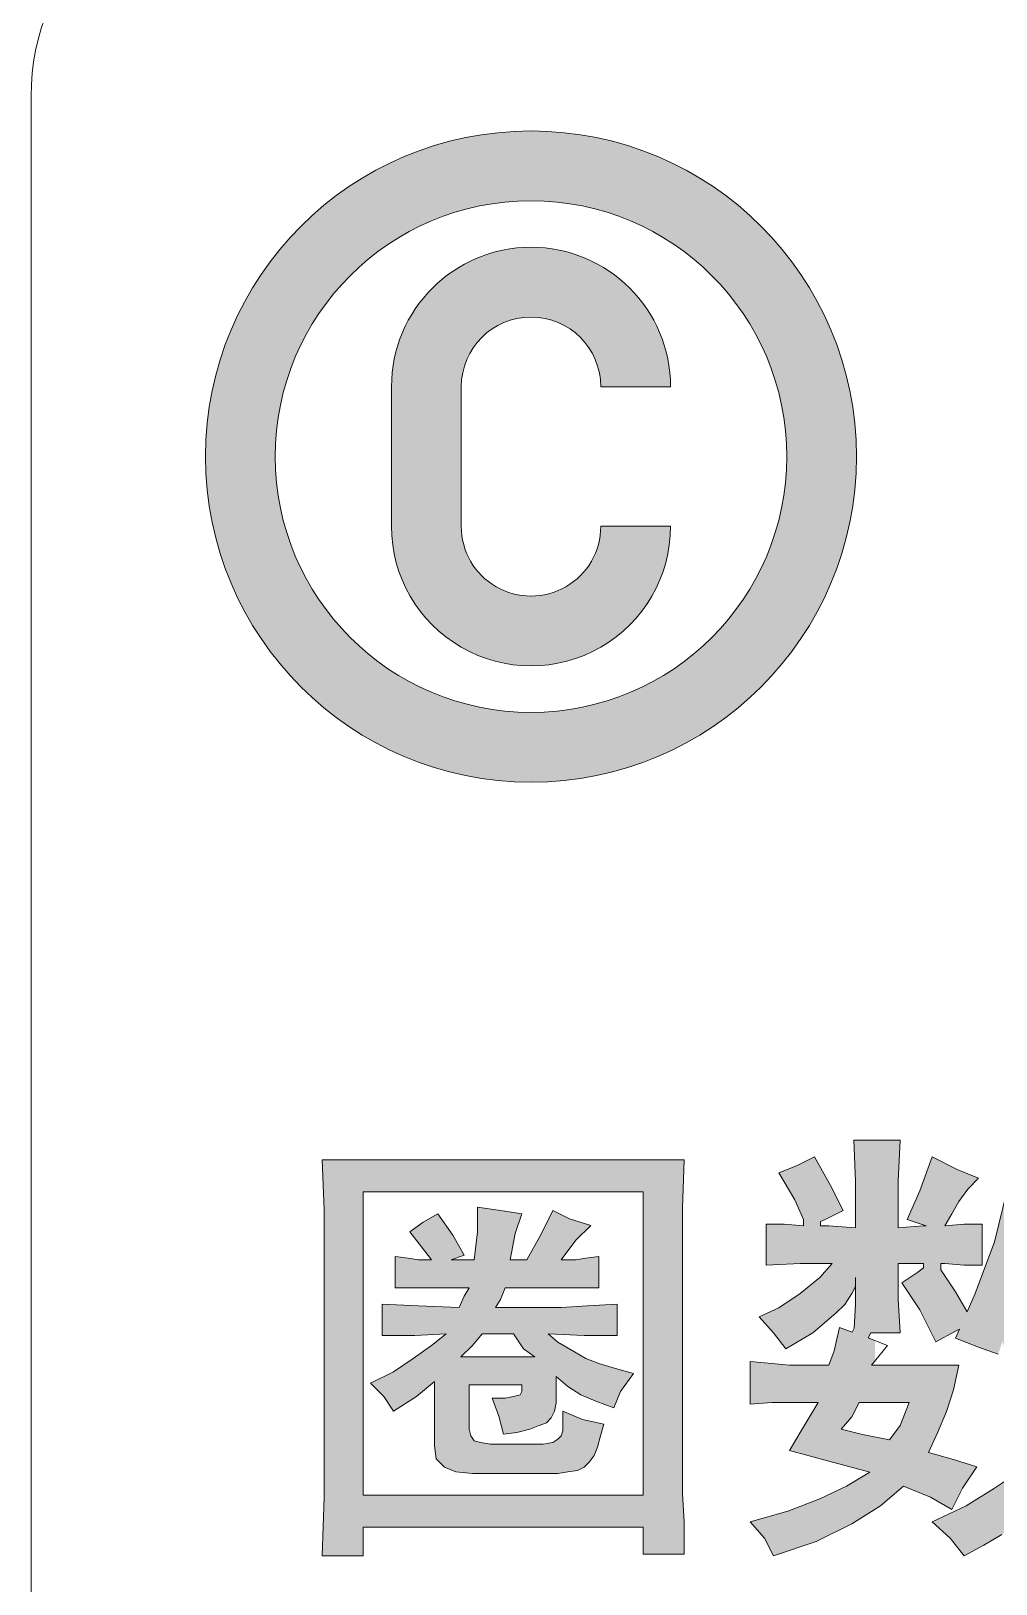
# Model space of a CAD drawing. Header units: millimetres. Extents: x -13 to 383, y -156 to 81.
# Drawn here: x 59.4 to 63.55, y 40.15 to 46.83 of the extents above; entities that cross this region are included whole.
import ezdxf

# ---------------------------------------------------------------- set-up
doc = ezdxf.new("R2010")
doc.units = ezdxf.units.MM
doc.header["$LTSCALE"] = 0.5
doc.layers.get('0').update_dxf_attribs({"lineweight": 18})
doc.layers.add('粗实线层', color=7, linetype='Continuous', lineweight=35)

# ---------------------------------------------------------------- blocks, each defined once
blk = doc.blocks.new('*X6')
at = {"color": 0, "linetype": 'Continuous', "ltscale": 0.5}
blk.add_line((-5.74999999942338, -24.79999999985188), (-5.74999999942338, -1.000000000750532), dxfattribs=at)
blk.add_arc((-4.749999998675776, -1.000000000750532), 1.000000000747605, 90.00000009294115, 180.0000002788253, dxfattribs=at)
blk = doc.blocks.new('*X29')
at = {"linetype": 'Continuous', "ltscale": 0.5}
h = blk.add_hatch(color=8, dxfattribs=at)
edge = h.paths.add_edge_path(flags=0)
edge.add_arc((-11.60000037900737, -3.649402068906168), 1.100000000010075, 359.9999999999999, 402.9051479602669)
edge.add_arc((-11.6000003789663, -3.649402068801814), 1.099999999908946, 42.90514795774207, 90.00000000161634)
edge.add_line((-11.60000037899733, -2.549402068892868), (-11.60000037899732, -2.249402068895279))
edge.add_arc((-11.60000037900461, -3.649402068902543), 1.400000000007264, -4.5986325858393684e-11, 89.99999999970191, ccw=False)
edge.add_line((-10.20000037899734, -3.649402068903667), (-10.50000037899804, -3.649402068893437))
edge = h.paths.add_edge_path(flags=0)
edge.add_arc((-11.60000037898635, -3.649402068941496), 1.099999999953287, 269.9999999994265, 324.4079649619424)
edge.add_arc((-11.60000037897311, -3.649402068890676), 1.099999999972093, 324.4079649593883, 359.9999999998563)
edge.add_line((-10.50000037900102, -3.649402068893435), (-10.20000037899734, -3.649402068893437))
edge.add_arc((-11.60000037899633, -3.649402068896284), 1.399999999998981, -89.99999999996112, 1.1647216524579562e-10, ccw=False)
edge.add_line((-11.60000037899537, -5.049402068895265), (-11.60000037899732, -4.749402068894796))
edge = h.paths.add_edge_path(flags=0)
edge.add_arc((-11.60000037894894, -3.64940206890958), 1.400000000050325, 152.2807203900449, 180.0000000000001, ccw=False)
edge.add_arc((-11.60000037899991, -3.649402068896449), 1.399999999999096, 89.99999999989711, 152.2807203895503, ccw=False)
edge.add_line((-11.60000037899739, -2.249402068897353), (-11.60000037899732, -2.549402068893414))
edge.add_arc((-11.60000037899, -3.649402068896051), 1.100000000002637, 90.00000000038139, 179.9999999998635)
edge.add_line((-12.70000037899264, -3.649402068893431), (-13.00000037899781, -3.649402068893437))
edge = h.paths.add_edge_path(flags=0)
edge.add_arc((-11.60000037899965, -3.649402068895198), 1.399999999997203, 199.4673019416957, 270.0000000000959, ccw=False)
edge.add_arc((-11.60000037905217, -3.649402068901855), 1.39999999994547, 179.9999999996216, 199.4673019421552, ccw=False)
edge.add_line((-13.00000037899764, -3.649402068892609), (-12.70000037899729, -3.649402068893437))
edge.add_arc((-11.60000037900713, -3.649402068907968), 1.099999999990153, 179.9999999992431, 270.0000000010324)
edge.add_line((-11.60000037898731, -4.749402068898121), (-11.60000037899732, -5.049402068890174))
edge = h.paths.add_edge_path(flags=0)
edge.add_line((-11.60000037899732, -3.049402068896512), (-11.60000037899732, -3.009058300273921))
edge.add_line((-11.60000037899732, -3.009058300273921), (-11.60000037899732, -2.749402068900395))
edge.add_arc((-11.60000037897588, -3.349402068878921), 0.5999999999785262, -2.859223968698643e-10, 90.00000000204727, ccw=False)
edge.add_line((-11.00000037899736, -3.349402068881915), (-11.30000037899737, -3.349402068885411))
edge.add_arc((-11.60000037904564, -3.349402068915651), 0.3000000000482714, 5.775378411859426e-09, 89.99999998500067)
edge = h.paths.add_edge_path(flags=0)
edge.add_arc((-11.60000037900062, -3.349402068898171), 0.5999999999842858, 145.4420408847405, 179.9995411834409, ccw=False)
edge.add_arc((-11.60000037893886, -3.349402068984592), 0.6000000000841763, 90.00000000558168, 145.4420408812898, ccw=False)
edge.add_line((-11.60000037899731, -2.749402068900417), (-11.60000037899732, -3.049402068896512))
edge.add_arc((-11.60000037899947, -3.349402068873679), 0.299999999977167, 89.99999999958983, 179.9995411872926)
edge.add_line((-11.90000037896702, -3.349399666535961), (-11.90000037899733, -3.649402068893437))
edge.add_line((-11.90000037899733, -3.649402068893437), (-12.20000037899734, -3.649402068893437))
edge.add_line((-12.20000037899734, -3.649402068893437), (-12.20000037899734, -3.349397264186592))
edge = h.paths.add_edge_path(flags=0)
edge.add_arc((-11.60000037897254, -3.949402068861305), 0.6000000000306573, 201.5961435173338, 269.99999999762974, ccw=False)
edge.add_arc((-11.60000037901772, -3.949402068902451), 0.5999999999735046, 179.9997404137349, 201.5961435152684, ccw=False)
edge.add_line((-12.20000037898507, -3.94939935052144), (-12.20000037899734, -3.649402068893437))
edge.add_line((-12.20000037899734, -3.649402068893437), (-11.90000037899733, -3.649402068893437))
edge.add_line((-11.90000037899733, -3.649402068893437), (-11.90000037899733, -3.949399350537618))
edge.add_arc((-11.6000003789684, -3.949402068861574), 0.3000000000412442, 179.9994808383666, 269.9999999949332)
edge.add_line((-11.60000037899493, -4.249402068902818), (-11.60000037899732, -4.549402068890572))
edge = h.paths.add_edge_path(flags=0)
edge.add_arc((-11.60000037905678, -3.949402068811543), 0.3000000000588723, 270.000000011334, 328.7293883228813)
edge.add_arc((-11.60000037880084, -3.949402068961372), 0.2999999997623365, 328.729388321966, 360.0000000115373)
edge.add_line((-11.3000003790385, -3.949402068900963), (-11.00000037899758, -3.949402068912605))
edge.add_arc((-11.60000037898103, -3.949402068909027), 0.5999999999834476, 269.99999999769807, 359.99999999965837, ccw=False)
edge.add_line((-11.60000037900514, -4.549402068892475), (-11.60000037899732, -4.249402068870438))
at = {"layer": '粗实线层', "linetype": 'Continuous'}
h = blk.add_hatch(color=8, dxfattribs=at)
h.paths.add_polyline_path([(-10.31961135098373, -7.555810003379179), (-10.313839834855, -7.540419293701831), (-10.29660163825014, -7.494450769421888), (-10.27359192551552, -7.39474201424116), (-10.21907238327765, -7.414213279326418), (-10.21094948466913, -7.397220416743124), (-10.20456278731371, -7.295033259060403), (-10.20456278731371, -7.218334216613641), (-10.21990259580275, -7.249013833592301), (-10.25058221278192, -7.295033259060403), (-10.28893173400564, -7.333382780283728), (-10.3886404891856, -7.417751726975126), (-10.50368905285563, -7.486780865177224), (-10.5573783825684, -7.417751726975126), (-10.61873761652572, -7.348722588773029), (-10.53436866983481, -7.310373067549733), (-10.44232981889837, -7.249013833592301), (-10.35796087220746, -7.179984695390203), (-10.30427154249469, -7.118625461432913), (-10.44232981889837, -7.118625461432913), (-10.58805799954757, -7.126295365677578), (-10.58805799954757, -6.949887568050059), (-10.51135895710127, -6.949887568050059), (-10.42838674370245, -6.957557472294724), (-10.42838674370245, -6.929515456292506), (-10.46533953163299, -6.845051941023456), (-10.53436866983481, -6.730003377353398), (-10.4576696273885, -6.699323760374739), (-10.38097058494105, -6.660974239151301), (-10.31194144673924, -6.783692707066166), (-10.25825211702647, -6.891071366491559), (-10.33495115947284, -6.929420887714883), (-10.35484588736233, -6.939368251659488), (-10.35484588736233, -6.957557472294724), (-10.31961135098373, -6.957557472294724), (-10.20456278731371, -6.965227376539389), (-10.20456278731371, -6.765809866178046), (-10.2122326915582, -6.589402068550527), (-10.12051929822746, -6.589402068550527), (-10.12051929822746, -7.417751726975126), (-10.1392527696708, -7.417751726975126), (-10.14963368660023, -7.439468296807036), (-10.12051929822746, -7.450666138488913), (-10.12051929822746, -7.537042064773914), (-10.13553364911184, -7.555810003379179), (-10.12051929822746, -7.555810003379179), (-10.12051929822746, -7.71687799251734), (-10.1892229788246, -7.716877992517368), (-10.21990259580275, -7.778237226474801), (-10.26592202127097, -7.831926556187426), (-10.17388317033556, -7.854936268921421), (-10.12051929822746, -7.865609043343085), (-10.12051929822746, -8.17631692017045), (-10.21990259580275, -8.238431481155061), (-10.3733006806965, -8.315130523601823), (-10.5573783825684, -8.376489757559256), (-10.59572790379212, -8.299790715112493), (-10.65708713774944, -8.230761576910425), (-10.49601914861114, -8.184742151442435), (-10.35796087220746, -8.131052821729668), (-10.24291230853737, -8.077363492017042), (-10.14320355335639, -8.01600425805961), (-10.31961135098373, -7.969984832591479), (-10.48834924436659, -7.923965407123518), (-10.43465991465382, -7.831926556187426), (-10.36563077645201, -7.716877992517368), (-10.42699001040927, -7.716877992517368), (-10.48834924436659, -7.716877992517368), (-10.56504828681295, -7.716877992517368), (-10.65708713774944, -7.724547896762033), (-10.65708713774944, -7.540470194889878), (-10.48834924436659, -7.555810003379179)], flags=0)
h.paths.add_polyline_path([(-10.12051929822746, -7.716877992517368), (-10.12051929822746, -7.613832847955166), (-10.12051929822746, -7.55581000337915), (-9.867087000547997, -7.555810003379179), (-9.759708341122462, -7.555810003379179), (-9.782718053857138, -7.6631886628046), (-9.81339767083523, -7.755227513740692), (-9.851747192058951, -7.847266364676756), (-9.890096713282674, -7.931635311368183), (-9.782718053857138, -7.962314928346956), (-9.683009298676097, -7.992994545325615), (-9.744368532633416, -8.085033396261707), (-9.790387958101633, -8.17707224719777), (-9.882426809037042, -8.123382917485003), (-9.997475372707129, -8.077363492017042), (-10.09718412788817, -8.161732438708441), (-10.12051929822746, -8.17631692017045), (-10.12051929822746, -7.865609043343113), (-10.05883460666547, -7.877945981655529), (-10.01281518119725, -7.816586747698125), (-9.974465659973532, -7.716877992517368)], flags=0)
h = blk.add_hatch(color=8, dxfattribs=at)
h.paths.add_polyline_path([(-9.267086730033157, -7.080275940209475), (-9.267086730033157, -7.037995281781093), (-9.267086730033157, -6.926877855316093), (-9.077086863346608, -6.926877855316093), (-8.992717916655693, -6.919207951071428), (-8.877669352985606, -6.911538046826763), (-8.877669352985606, -7.087945844454254), (-8.931358682698374, -7.087945844454254), (-8.969708203921073, -7.087945844454254), (-9.000387820900244, -7.080275940209475), (-9.01572762938929, -7.080275940209475), (-9.02339753363384, -7.156974982656209), (-9.031067437879415, -7.249013833592301), (-9.038737342123966, -7.364062397262359), (-9.054077150613011, -7.486780865177224), (-9.077086863346608, -7.609499333091975), (-9.100096576081228, -7.724547896762033), (-9.146116001549501, -7.831926556187426), (-9.192135427016638, -7.931635311368183), (-9.115436384570273, -8.023674162304275), (-9.031067437879415, -8.092703300506344), (-8.939028586942925, -8.154062534463662), (-8.846989736006435, -8.200081959931765), (-8.939028586942925, -8.284450906623192), (-9.000387820900244, -8.361149949069926), (-9.069416959102057, -8.315130523601823), (-9.130776193059376, -8.276781002378527), (-9.176795618527592, -8.238431481155061), (-9.215145139751314, -8.200081959931765), (-9.268834469464082, -8.131052821729668), (-9.267086730033157, -7.649401670554397), (-9.253494660973956, -7.60182942884731), (-9.222815043995865, -7.410081822730461), (-9.199805331261189, -7.233674025102971), (-9.199805331261189, -7.080275940209475)], flags=0)
h.paths.add_polyline_path([(-9.606310256229733, -7.026586610496821), (-9.59909628481995, -6.996700157513658), (-9.552620926516965, -6.804159387401342), (-9.5142714052933, -6.589402068550527), (-9.399222841623214, -6.627751589773851), (-9.284174277953127, -6.650761302507846), (-9.32252379917685, -6.719790440709943), (-9.345533511910446, -6.781149674667375), (-9.368543224645066, -6.842508908624666), (-9.391552937378663, -6.926877855316093), (-9.267086730033157, -6.926877855316093), (-9.267086730033157, -7.080275940209475), (-9.429902458601305, -7.080275940209475), (-9.452912171335981, -7.141635174166879), (-9.468251979825027, -7.18765459963501), (-9.468251979825027, -7.218334216613641), (-9.460582075580533, -7.279693450571074), (-9.437572362846936, -7.356392493017694), (-9.406892745867708, -7.448431343953786), (-9.376213128889617, -7.548140099134542), (-9.345533511910446, -7.640178950070606), (-9.32252379917685, -7.709208088272703), (-9.299514086442173, -7.762897417985329), (-9.267086730033157, -7.649401670554369), (-9.267086730033157, -8.133299915283658), (-9.314853894931275, -8.069693587772235), (-9.383883033134168, -8.146392630218998), (-9.460582075580533, -8.215421768421095), (-9.5142714052933, -8.246101385399726), (-9.575630639250562, -8.284450906623192), (-9.652329681696926, -8.330470332091153), (-9.736698628388865, -8.376489757559256), (-9.798057862346184, -8.299790715112493), (-9.874756904792548, -8.230761576910425), (-9.72902872414437, -8.161732438708441), (-9.606310256229733, -8.085033396261707), (-9.491261692559704, -8.008334353814945), (-9.406892745867708, -7.923965407123518), (-9.475921884069578, -7.762897417985329), (-9.53728111802684, -7.60182942884731), (-9.552620926516965, -7.532800290645213), (-9.572343537431664, -7.453909846985795), (-9.590970447739608, -7.509790577911218), (-9.675339394431603, -7.479110960932559), (-9.775048149612587, -7.440761439709121), (-9.757741699009102, -7.401428597428719), (-9.775048149612587, -7.410081822730461), (-9.859417096303503, -7.456101248198451), (-9.928446234505316, -7.318042971794398), (-10.0051452769527, -7.202994408124312), (-9.93611613874981, -7.156974982656209), (-9.911462875106224, -7.137800222044632), (-9.911462875106224, -7.118625461432913), (-10.02048508544181, -7.118625461432913), (-10.02048508544181, -7.272023546326409), (-10.01281518119725, -7.417751726975126), (-10.12051929822746, -7.417751726975126), (-10.12051929822746, -6.996700157513658), (-10.12051929822746, -6.589402068550527), (-10.01281518119725, -6.589402068550527), (-10.02048508544181, -6.765809866178046), (-10.02048508544181, -6.965227376539389), (-9.91310642601627, -6.957557472294724), (-9.900289246401371, -6.957557472294724), (-9.91310642601627, -6.952430600448878), (-9.982135564218083, -6.929420887714883), (-9.928446234505316, -6.806702419800132), (-9.874756904792548, -6.660974239151301), (-9.767378245367013, -6.714663568864069), (-9.675339394431603, -6.753013090087364), (-9.72135881989982, -6.799032515555496), (-9.759708341122462, -6.852721845268121), (-9.790387958101633, -6.906411174980889), (-9.821075736489604, -6.957557472294724), (-9.736698628388865, -6.949887568050059), (-9.6599995859425, -6.949887568050059), (-9.6599995859425, -6.996700157513629), (-9.6599995859425, -7.126295365677578), (-9.736698628388865, -7.126295365677578), (-9.82106757507978, -7.118625461432913), (-9.837922018766108, -7.118625461432913), (-9.837922018766108, -7.147033125615877), (-9.775048149612587, -7.241343929347636), (-9.724851522289725, -7.326678195795182), (-9.690679202920649, -7.249013833592301)], flags=0)
h = blk.add_hatch(color=8, dxfattribs=at)
h.paths.add_polyline_path([(-12.49019425222599, -6.888528334092769), (-12.49493412370725, -6.755811932620134), (-12.49786415647054, -6.673771015241812), (-11.79526600463004, -6.673771015241812), (-11.79526600463004, -6.811829291646006), (-12.32145635884314, -6.811829291646006), (-12.32145635884314, -8.115713013240338), (-11.79526600463004, -8.115713013240338), (-11.79526600463004, -8.253771289644362), (-12.32145635884314, -8.25377128964439), (-12.32145635884314, -8.376489757559256), (-12.49786415647054, -8.376489757559256), (-12.49019425222599, -8.123382917485003), (-12.49019425222599, -7.877945981655529), (-12.49019425222599, -7.095615748698918)], flags=0)
h.paths.add_polyline_path([(-11.79526600463004, -6.811829291646006), (-11.79526600463004, -6.732870196915968), (-11.79526600463004, -6.673771015241812), (-10.94087359480233, -6.673771015241812), (-10.94854349904688, -6.880858429848104), (-10.94854349904688, -7.095615748698918), (-10.94854349904688, -7.885615885900194), (-10.94854349904688, -7.992994545325615), (-10.94854349904688, -8.108043108995673), (-10.94087359480233, -8.230761576910425), (-10.94087359480233, -8.368819853314477), (-11.11728139242967, -8.368819853314477), (-11.11728139242967, -8.25377128964439), (-11.79526600463004, -8.25377128964439), (-11.79526600463004, -8.115713013240338), (-11.11728139242967, -8.115713013240338), (-11.11728139242967, -6.811829291646006)], flags=0)
h = blk.add_hatch(color=8, dxfattribs=at)
h.paths.add_polyline_path([(-11.61867837271222, -7.103960604517141), (-11.55506111894556, -6.990863264486876), (-11.50558103268185, -6.891903091960415), (-11.43489519516322, -6.927246010719841), (-11.34300360638872, -6.95552034572745), (-11.40662086015641, -7.019137599494485), (-11.47023811392307, -7.103960604517141), (-11.44196377891518, -7.103960604517141), (-11.40662086015641, -7.103960604517141), (-11.36420935764465, -7.096892020765182), (-11.30766068762892, -7.089823437013337), (-11.30766068762892, -7.224126528299223), (-11.41368944390734, -7.224126528299223), (-11.49144386517895, -7.224126528299223), (-11.71056996148673, -7.224126528299223), (-11.7317757127426, -7.273606614562453), (-11.75298146399848, -7.308949533321879), (-11.47023811392307, -7.308949533321879), (-11.35714077389264, -7.301880949570062), (-11.22990626635834, -7.294812365818103), (-11.22990626635834, -7.429115457104103), (-11.37127794139661, -7.429115457104103), (-11.52678678393772, -7.422046873352144), (-11.48437528142699, -7.45738979211157), (-11.41368944390734, -7.499801294622984), (-11.36420935764465, -7.52807562963045), (-11.30766068762892, -7.549281380886214), (-11.2369748501103, -7.570487132141835), (-11.15922042883972, -7.591692883397457), (-11.21576909885442, -7.669447304668296), (-11.24404343386226, -7.740133142187148), (-11.32179785513284, -7.711858807179681), (-11.38541510890053, -7.6835844721721), (-11.44196377891518, -7.648241553412674), (-11.49144386517895, -7.605830050901261), (-11.49144386517895, -7.676515888420141), (-11.49144386517895, -7.718927390931526), (-11.49851244893091, -7.754270309690952), (-11.51264961643381, -7.782544644698561), (-11.53385536768968, -7.803750395954182), (-11.56919828644953, -7.817887563457987), (-11.60454120520933, -7.832024730961791), (-11.66108987522398, -7.846161898465596), (-11.71763854523869, -7.853230482217413), (-11.73884429649456, -7.775476060946716), (-11.76711863150246, -7.697721639675905), (-11.71056996148673, -7.697721639675905), (-11.67522704272795, -7.690653055923917), (-11.64695270772006, -7.6835844721721), (-11.6398841239681, -7.669447304668296), (-11.6398841239681, -7.641172969660829), (-11.79526600463004, -7.641172969660829), (-11.79526600463004, -7.521007045878605), (-11.58333545395345, -7.521007045878605), (-11.63281554021614, -7.485664127119179), (-11.67522704272795, -7.422046873352144), (-11.79526600463004, -7.422046873352144), (-11.79526600463004, -6.994405983943238), (-11.79526600463004, -6.882833050262207), (-11.7317757127426, -6.891903091960415), (-11.6398841239681, -6.906040259464078), (-11.668158458976, -6.990863264486876), (-11.68936421023187, -7.103960604517141)], flags=0)
h.paths.add_polyline_path([(-12.0710677328338, -7.047411934501952), (-12.09088229661086, -7.021936066788186), (-12.12054781909649, -6.983794680734917), (-12.06399914908178, -6.941383178223646), (-12.00038189531517, -6.906040259464078), (-11.93676464154748, -6.997931848238721), (-11.88728455528479, -7.082754853261378), (-11.94383322529944, -7.103960604517141), (-11.84487305277298, -7.103960604517141), (-11.83073588526906, -6.983794680734917), (-11.83073588526906, -6.877765924456611), (-11.79526600463004, -6.882833050262207), (-11.79526600463004, -7.422046873352116), (-11.80953013401319, -7.422046873352144), (-11.85194163652494, -7.471526959615375), (-11.90142172278763, -7.521007045878605), (-11.79526600463004, -7.521007045878605), (-11.79526600463004, -7.641172969660801), (-11.86607880402892, -7.641172969660829), (-11.86607880402892, -7.832024730961791), (-11.8590102202769, -7.860299065969372), (-11.84487305277298, -7.881504817225021), (-11.81659871776515, -7.888573400976838), (-11.79526600463004, -7.892128853166128), (-11.79526600463004, -8.022876492262867), (-11.85194163652494, -8.022876492262867), (-11.92262747404357, -8.015807908510908), (-11.97210756030734, -7.994602157255258), (-12.00745047906611, -7.959259238495832), (-12.01451906281807, -7.902710568480643), (-12.01451906281807, -7.627035802156911), (-12.09227348408967, -7.690653055923917), (-12.19123365661613, -7.754270309690952), (-12.23364515912687, -7.690653055923917), (-12.29019382914259, -7.63410438590887), (-12.19123365661613, -7.58462429964564), (-12.10641065159257, -7.52807562963045), (-12.02865623032199, -7.471526959615375), (-11.96503897655532, -7.422046873352144), (-12.09934206784055, -7.429115457104103), (-12.24071374287882, -7.429115457104103), (-12.24071374287882, -7.294812365818103), (-12.08520490033771, -7.301880949570062), (-11.90849030653965, -7.308949533321879), (-11.88728455528479, -7.259469447058649), (-11.86607880402892, -7.224126528299223), (-12.0427933978259, -7.224126528299223), (-12.18416507286418, -7.224126528299223), (-12.18416507286418, -7.089823437013337), (-12.12761640284845, -7.096892020765182), (-12.08520490033771, -7.103960604517141), (-12.04986198157786, -7.103960604517141), (-12.02865623032199, -7.103960604517141)], flags=0)
blk.add_hatch(color=8, dxfattribs=at).paths.add_polyline_path([(-11.79526600463004, -8.022876492262867), (-11.79526600463004, -7.925840453531549), (-11.79526600463004, -7.892128853166099), (-11.77418721525441, -7.895641984728826), (-11.5479925351936, -7.895641984728826), (-11.50558103268185, -7.888573400976838), (-11.48437528142699, -7.874436233473176), (-11.47023811392307, -7.860299065969372), (-11.46316953017106, -7.83909331471375), (-11.46316953017106, -7.803750395954182), (-11.46316953017106, -7.754270309690952), (-11.37834652514857, -7.78961322845052), (-11.28645493637407, -7.810818979706141), (-11.30059210387799, -7.860299065969372), (-11.31472927138088, -7.909779152232602), (-11.3288664388848, -7.945122070992028), (-11.35007219014068, -7.973396405999637), (-11.37127794139661, -7.994602157255258), (-11.39955227640445, -8.008739324759063), (-11.44196377891518, -8.015807908510908), (-11.48437528142699, -8.022876492262867)], flags=0)
at = {"color": 8, "linetype": 'Continuous', "ltscale": 0.5}
for p, q in [((-12.20000037899734, -3.949399350537618), (-12.20000037899734, -3.349397264186592)), ((-11.90000037899733, -3.949399350537618), (-11.90000037899733, -3.349397264186592)), ((-11.30000037899737, -3.349402068885411), (-11.00000037899736, -3.349402068885411)), ((-11.30000037899759, -3.949402068905272), (-11.00000037899758, -3.949402068912605))]:
    blk.add_line(p, q, dxfattribs=at)
at = {"color": 8, "lineweight": 0}
for points in [[(-9.575630639250562, -8.284450906623192), (-9.652329681696926, -8.330470332091153), (-9.736698628388865, -8.376489757559256), (-9.798057862346184, -8.299790715112493), (-9.874756904792548, -8.230761576910425), (-9.72902872414437, -8.161732438708441), (-9.606310256229733, -8.085033396261707), (-9.491261692559704, -8.008334353814945)], [(-9.590970447739608, -7.509790577911218), (-9.675339394431603, -7.479110960932559), (-9.775048149612587, -7.440761439709121), (-9.757741699009102, -7.401428597428719), (-9.775048149612587, -7.410081822730461), (-9.859417096303503, -7.456101248198451), (-9.928446234505316, -7.318042971794398), (-10.0051452769527, -7.202994408124312), (-9.93611613874981, -7.156974982656209), (-9.911462875106224, -7.137800222044632), (-9.911462875106224, -7.118625461432913), (-9.91310642601627, -7.118625461432913), (-10.02048508544181, -7.118625461432913), (-10.02048508544181, -7.272023546326409), (-10.01281518119725, -7.417751726975126), (-10.1392527696708, -7.417751726975126), (-10.14963368660023, -7.439468296807036), (-10.06650451091002, -7.471441056687894), (-10.10485403213266, -7.517460482155883), (-10.13553364911184, -7.555810003379179), (-9.867087000547997, -7.555810003379179), (-9.759708341122462, -7.555810003379179), (-9.782718053857138, -7.6631886628046), (-9.81339767083523, -7.755227513740692), (-9.851747192058951, -7.847266364676756), (-9.890096713282674, -7.931635311368183), (-9.782718053857138, -7.962314928346956), (-9.683009298676097, -7.992994545325615), (-9.744368532633416, -8.085033396261707), (-9.790387958101633, -8.17707224719777), (-9.882426809037042, -8.123382917485003), (-9.997475372707129, -8.077363492017042), (-10.09718412788817, -8.161732438708441), (-10.21990259580275, -8.238431481155061), (-10.3733006806965, -8.315130523601823), (-10.5573783825684, -8.376489757559256), (-10.59572790379212, -8.299790715112493), (-10.65708713774944, -8.230761576910425), (-10.49601914861114, -8.184742151442435), (-10.35796087220746, -8.131052821729668), (-10.24291230853737, -8.077363492017042), (-10.14320355335639, -8.01600425805961), (-10.31961135098373, -7.969984832591479), (-10.48834924436659, -7.923965407123518), (-10.43465991465382, -7.831926556187426), (-10.36563077645201, -7.716877992517368), (-10.42699001040927, -7.716877992517368), (-10.48834924436659, -7.716877992517368), (-10.56504828681295, -7.716877992517368), (-10.65708713774944, -7.724547896762033), (-10.65708713774944, -7.540470194889878), (-10.48834924436659, -7.555810003379179), (-10.31961135098373, -7.555810003379179), (-10.29660163825014, -7.494450769421888), (-10.27359192551552, -7.39474201424116), (-10.21907238327765, -7.414213279326418), (-10.21094948466913, -7.397220416743124), (-10.20456278731371, -7.295033259060403), (-10.20456278731371, -7.179984695390203), (-10.20456278731371, -7.218334216613641), (-10.21990259580275, -7.249013833592301), (-10.25058221278192, -7.295033259060403), (-10.28893173400564, -7.333382780283728), (-10.3886404891856, -7.417751726975126), (-10.50368905285563, -7.486780865177224), (-10.5573783825684, -7.417751726975126), (-10.61873761652572, -7.348722588773029), (-10.53436866983481, -7.310373067549733), (-10.44232981889837, -7.249013833592301), (-10.35796087220746, -7.179984695390203), (-10.30427154249469, -7.118625461432913), (-10.44232981889837, -7.118625461432913), (-10.58805799954757, -7.126295365677578), (-10.58805799954757, -6.949887568050059), (-10.51135895710127, -6.949887568050059), (-10.42838674370245, -6.957557472294724), (-10.42838674370245, -6.929515456292506), (-10.46533953163299, -6.845051941023456), (-10.53436866983481, -6.730003377353398), (-10.4576696273885, -6.699323760374739), (-10.38097058494105, -6.660974239151301), (-10.31194144673924, -6.783692707066166), (-10.25825211702647, -6.891071366491559), (-10.33495115947284, -6.929420887714883), (-10.35484588736233, -6.939368251659488), (-10.35484588736233, -6.957557472294724), (-10.31961135098373, -6.957557472294724), (-10.20456278731371, -6.965227376539389), (-10.20456278731371, -6.765809866178046), (-10.2122326915582, -6.589402068550527), (-10.01281518119725, -6.589402068550527), (-10.02048508544181, -6.765809866178046), (-10.02048508544181, -6.965227376539389), (-9.91310642601627, -6.957557472294724), (-9.900289246401371, -6.957557472294724), (-9.91310642601627, -6.952430600448878), (-9.982135564218083, -6.929420887714883), (-9.928446234505316, -6.806702419800132), (-9.874756904792548, -6.660974239151301), (-9.767378245367013, -6.714663568864069), (-9.675339394431603, -6.753013090087364), (-9.72135881989982, -6.799032515555496), (-9.759708341122462, -6.852721845268121), (-9.790387958101633, -6.906411174980889), (-9.821075736489604, -6.957557472294724), (-9.82106757507978, -6.957557472294724), (-9.736698628388865, -6.949887568050059), (-9.6599995859425, -6.949887568050059), (-9.6599995859425, -7.126295365677578), (-9.736698628388865, -7.126295365677578), (-9.82106757507978, -7.118625461432913), (-9.837922018766108, -7.118625461432913), (-9.837922018766108, -7.147033125615877), (-9.775048149612587, -7.241343929347636), (-9.724851522289725, -7.326678195795182), (-9.690679202920649, -7.249013833592301), (-9.606310256229733, -7.026586610496821), (-9.552620926516965, -6.804159387401342)], [(-12.49786415647054, -6.673771015241812), (-10.94087359480233, -6.673771015241812), (-10.94854349904688, -6.880858429848104), (-10.94854349904688, -7.095615748698918), (-10.94854349904688, -7.885615885900194), (-10.94854349904688, -7.992994545325615), (-10.94854349904688, -8.108043108995673), (-10.94087359480233, -8.230761576910425), (-10.94087359480233, -8.368819853314477), (-11.11728139242967, -8.368819853314477), (-11.11728139242967, -8.25377128964439), (-12.32145635884314, -8.25377128964439), (-12.32145635884314, -8.376489757559256), (-12.49786415647054, -8.376489757559256), (-12.49019425222599, -8.123382917485003), (-12.49019425222599, -7.877945981655529), (-12.49019425222599, -7.095615748698918), (-12.49019425222599, -6.888528334092769), (-12.49786415647054, -6.673771015241812)], [(-12.32145635884314, -6.811829291646006), (-12.32145635884314, -8.115713013240338), (-11.11728139242967, -8.115713013240338), (-11.11728139242967, -6.811829291646006), (-12.32145635884314, -6.811829291646006)], [(-11.80953013401319, -7.422046873352144), (-11.85194163652494, -7.471526959615375), (-11.90142172278763, -7.521007045878605), (-11.58333545395345, -7.521007045878605), (-11.63281554021614, -7.485664127119179), (-11.67522704272795, -7.422046873352144), (-11.80953013401319, -7.422046873352144)], [(-10.1892229788246, -7.716877992517368), (-10.21990259580275, -7.778237226474801), (-10.26592202127097, -7.831926556187426), (-10.17388317033556, -7.854936268921421), (-10.05883460666547, -7.877945981655529), (-10.01281518119725, -7.816586747698125), (-9.974465659973532, -7.716877992517368), (-10.1892229788246, -7.716877992517368)]]:
    blk.add_lwpolyline(points, dxfattribs=at)
blk.add_lwpolyline([(-11.83073588526906, -6.983794680734917), (-11.83073588526906, -6.877765924456611), (-11.7317757127426, -6.891903091960415), (-11.6398841239681, -6.906040259464078), (-11.668158458976, -6.990863264486876), (-11.68936421023187, -7.103960604517141), (-11.61867837271222, -7.103960604517141), (-11.55506111894556, -6.990863264486876), (-11.50558103268185, -6.891903091960415), (-11.43489519516322, -6.927246010719841), (-11.34300360638872, -6.95552034572745), (-11.40662086015641, -7.019137599494485), (-11.47023811392307, -7.103960604517141), (-11.44196377891518, -7.103960604517141), (-11.40662086015641, -7.103960604517141), (-11.36420935764465, -7.096892020765182), (-11.30766068762892, -7.089823437013337), (-11.30766068762892, -7.224126528299223), (-11.41368944390734, -7.224126528299223), (-11.49144386517895, -7.224126528299223), (-11.71056996148673, -7.224126528299223), (-11.7317757127426, -7.273606614562453), (-11.75298146399848, -7.308949533321879), (-11.47023811392307, -7.308949533321879), (-11.35714077389264, -7.301880949570062), (-11.22990626635834, -7.294812365818103), (-11.22990626635834, -7.429115457104103), (-11.37127794139661, -7.429115457104103), (-11.52678678393772, -7.422046873352144), (-11.48437528142699, -7.45738979211157), (-11.41368944390734, -7.499801294622984), (-11.36420935764465, -7.52807562963045), (-11.30766068762892, -7.549281380886214), (-11.2369748501103, -7.570487132141835), (-11.15922042883972, -7.591692883397457), (-11.21576909885442, -7.669447304668296), (-11.24404343386226, -7.740133142187148), (-11.32179785513284, -7.711858807179681), (-11.38541510890053, -7.6835844721721), (-11.44196377891518, -7.648241553412674), (-11.49144386517895, -7.605830050901261), (-11.49144386517895, -7.676515888420141), (-11.49144386517895, -7.718927390931526), (-11.49851244893091, -7.754270309690952), (-11.51264961643381, -7.782544644698561), (-11.53385536768968, -7.803750395954182), (-11.56919828644953, -7.817887563457987), (-11.60454120520933, -7.832024730961791), (-11.66108987522398, -7.846161898465596), (-11.71763854523869, -7.853230482217413), (-11.73884429649456, -7.775476060946716), (-11.76711863150246, -7.697721639675905), (-11.71056996148673, -7.697721639675905), (-11.67522704272795, -7.690653055923917), (-11.64695270772006, -7.6835844721721), (-11.6398841239681, -7.669447304668296), (-11.6398841239681, -7.641172969660829), (-11.86607880402892, -7.641172969660829), (-11.86607880402892, -7.832024730961791), (-11.8590102202769, -7.860299065969372), (-11.84487305277298, -7.881504817225021), (-11.81659871776515, -7.888573400976838), (-11.77418721525441, -7.895641984728826), (-11.5479925351936, -7.895641984728826), (-11.50558103268185, -7.888573400976838), (-11.48437528142699, -7.874436233473176), (-11.47023811392307, -7.860299065969372), (-11.46316953017106, -7.83909331471375), (-11.46316953017106, -7.803750395954182), (-11.46316953017106, -7.754270309690952), (-11.37834652514857, -7.78961322845052), (-11.28645493637407, -7.810818979706141), (-11.30059210387799, -7.860299065969372), (-11.31472927138088, -7.909779152232602), (-11.3288664388848, -7.945122070992028), (-11.35007219014068, -7.973396405999637), (-11.37127794139661, -7.994602157255258), (-11.39955227640445, -8.008739324759063), (-11.44196377891518, -8.015807908510908), (-11.48437528142699, -8.022876492262867), (-11.85194163652494, -8.022876492262867), (-11.92262747404357, -8.015807908510908), (-11.97210756030734, -7.994602157255258), (-12.00745047906611, -7.959259238495832), (-12.01451906281807, -7.902710568480643), (-12.01451906281807, -7.627035802156911), (-12.09227348408967, -7.690653055923917), (-12.19123365661613, -7.754270309690952), (-12.23364515912687, -7.690653055923917), (-12.29019382914259, -7.63410438590887), (-12.19123365661613, -7.58462429964564), (-12.10641065159257, -7.52807562963045), (-12.02865623032199, -7.471526959615375), (-11.96503897655532, -7.422046873352144), (-12.09934206784055, -7.429115457104103), (-12.24071374287882, -7.429115457104103), (-12.24071374287882, -7.294812365818103), (-12.08520490033771, -7.301880949570062), (-11.90849030653965, -7.308949533321879), (-11.88728455528479, -7.259469447058649), (-11.86607880402892, -7.224126528299223), (-12.0427933978259, -7.224126528299223), (-12.18416507286418, -7.224126528299223), (-12.18416507286418, -7.089823437013337), (-12.12761640284845, -7.096892020765182), (-12.08520490033771, -7.103960604517141), (-12.04986198157786, -7.103960604517141), (-12.02865623032199, -7.103960604517141), (-12.0710677328338, -7.047411934501952), (-12.12054781909649, -6.983794680734917), (-12.06399914908178, -6.941383178223646), (-12.00038189531517, -6.906040259464078), (-11.93676464154748, -6.997931848238721), (-11.88728455528479, -7.082754853261378), (-11.94383322529944, -7.103960604517141), (-11.84487305277298, -7.103960604517141)], close=True, dxfattribs=at)
at = {"color": 8, "linetype": 'Continuous', "ltscale": 0.5}
for radius in [1.4, 1.1]:
    blk.add_circle((-11.60000037899732, -3.649402068893437), radius, dxfattribs=at)
for centre, radius, start, end in [((-11.60000037898624, -3.349402068885411), 0.5999999999888813, 0, 179.9995411858237), ((-11.60000037898624, -3.349402068885411), 0.2999999999888814, 0, 179.9995411858237), ((-11.60000037899442, -3.949402068897911), 0.5999999999968126, 179.9997404163041, 1.272221872592168e-13), ((-11.60000037899442, -3.949402068897911), 0.2999999999968127, 179.999740416304, 2.544443745197866e-13)]:
    blk.add_arc(centre, radius, start, end, dxfattribs=at)

msp = doc.modelspace()

# ---------------------------------------------------------------- block references
at = {"color": 0, "linetype": 'Continuous', "ltscale": 0.5}
for name, p in [('*X6', (65.1534463498266, 47.54999943935192)), ('*X29', (73.15344673038297, 48.64999987148563))]:
    msp.add_blockref(name, p, dxfattribs=at)

doc.saveas('drawing.dxf')
